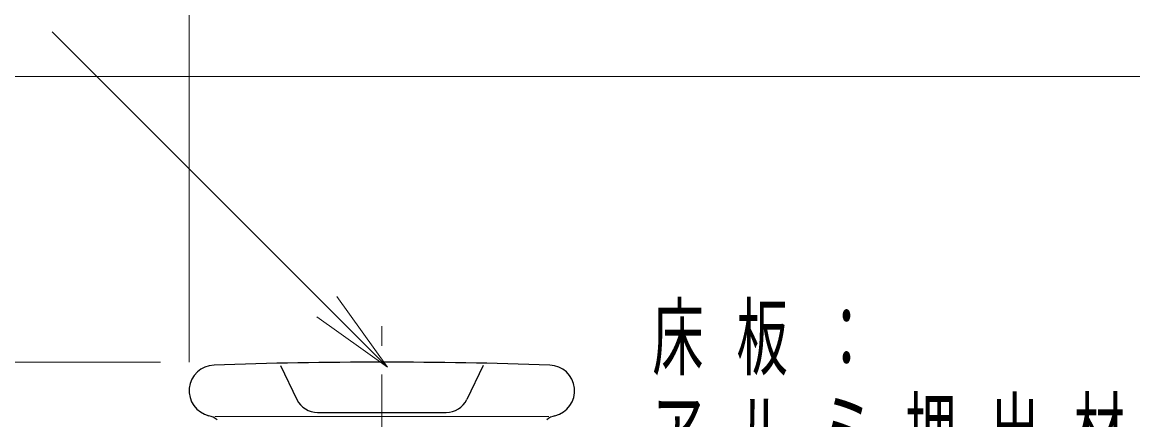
# Model space of a CAD drawing. Units: millimetres on the paper. Extents: x -385 to 0, y 0 to 267.
# Drawn here: x -135.23 to -96.33, y 117.82 to 131.72 of the extents above; entities that cross this region are included whole.
import ezdxf

# ---------------------------------------------------------------- set-up
doc = ezdxf.new("R2010")
doc.units = ezdxf.units.MM
doc.linetypes.add('USER2', pattern=[6, 3, -1, 1, -1])
doc.layers.add('LY_1', color=7, linetype='Continuous', lineweight=13)
doc.styles.add('ＭＳ ゴシック', font='')
doc.styles.get('ＭＳ ゴシック').set_extended_font_data('MS Gothic')

# ---------------------------------------------------------------- blocks, each defined once
blk = doc.blocks.new('open_arrow')
at = {"color": 0, "linetype": 'Continuous', "lineweight": -2}
blk.add_lwpolyline([(7.5, 1.25), (0, 0), (7.5, -1.25)], dxfattribs=at)

msp = doc.modelspace()

# ---------------------------------------------------------------- linework, layer by layer
at = {"layer": 'LY_1'}
for p, q in [((-129.383, 119.829), (-129.383, 150.829)), ((-122.442, 119.65), (-134.186, 131.394)), ((-95.383, 129.829), (-185.383, 129.829)), ((-130.383, 119.829), (-185.383, 119.829))]:
    msp.add_line(p, q, dxfattribs=at)
at = {"layer": 'LY_1', "linetype": 'USER2'}
msp.add_line((-122.633, 116.404), (-122.633, 121.093), dxfattribs=at)
at = {"layer": 'LY_1', "color": 150, "lineweight": 25}
for p, q in [((-126.183, 119.709), (-125.608, 118.52)), ((-119.083, 119.709), (-119.657, 118.52)), ((-124.883, 118.075), (-120.383, 118.075))]:
    msp.add_line(p, q, dxfattribs=at)
at = {"layer": 'LY_1', "color": 150}
msp.add_line((-128.483, 117.929), (-116.783, 117.929), dxfattribs=at)
at = {"layer": 'LY_1', "color": 150, "lineweight": 25}
for centre, radius, start, end in [((-122.633, -52.231), 172.06, 88.04135, 91.95865), ((-128.483, 118.829), 0.9, 91.9587, 256.3894), ((-116.783, 118.829), 0.9, 283.6106, 88.0413), ((-128.871, 117.226), 0.75, 51.7696, 76.3894), ((-116.394, 117.226), 0.75, 103.6106, 128.2304)]:
    msp.add_arc(centre, radius, start, end, dxfattribs=at)
for centre, major_axis, start_param, end_param in [((-124.883, 118.844), (0.8, 0), 3.576381, 4.712389), ((-120.383, 118.844), (-0.8, 0), 1.570796, 2.706804)]:
    msp.add_ellipse(centre, major_axis=major_axis, ratio=0.961266, start_param=start_param, end_param=end_param, dxfattribs=at)

# ---------------------------------------------------------------- block references
at = {"layer": 'LY_1', "xscale": 0.4, "yscale": 0.4, "rotation": 135}
msp.add_blockref('open_arrow', (-122.442, 119.65), dxfattribs=at)

# ---------------------------------------------------------------- texts
at = {"layer": 'LY_1', "char_height": 2.199, "attachment_point": 4, "style": 'ＭＳ ゴシック'}
for s, insert in [('\\T1.64;\\W0.6;床板：', (-113.162, 120.586)), ('\\T1.64;\\W0.6;アルミ押出材', (-113.162, 117.286))]:
    msp.add_mtext(s, dxfattribs=dict(at, insert=insert))

doc.saveas('drawing.dxf')
